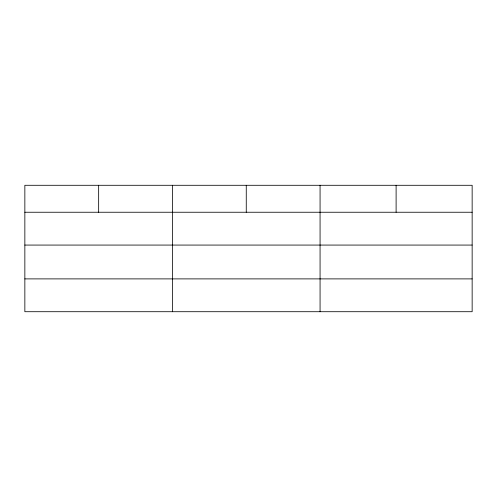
<?xml version="1.0" encoding="UTF-8"?>
<svg xmlns="http://www.w3.org/2000/svg" width="497" height="497" viewBox="0 0 497 497"><rect width="100%" height="100%" fill="white"/><g stroke="black" fill="none" stroke-linecap="round" stroke-linejoin="round"><path stroke-width="0.75" d="M472.15 245.071L472.15 185.288L24.85 185.288L24.85 311.712L472.15 311.712L472.15 245.071L24.85 245.071M24.85 212.244L472.15 212.244M24.85 278.892L472.15 278.892M396.109 185.288L396.109 212.244M320.068 185.288L320.068 311.712M246.263 185.288L246.263 212.244M172.459 185.288L172.459 311.712M98.654 185.288L98.654 212.244"/></g></svg>
